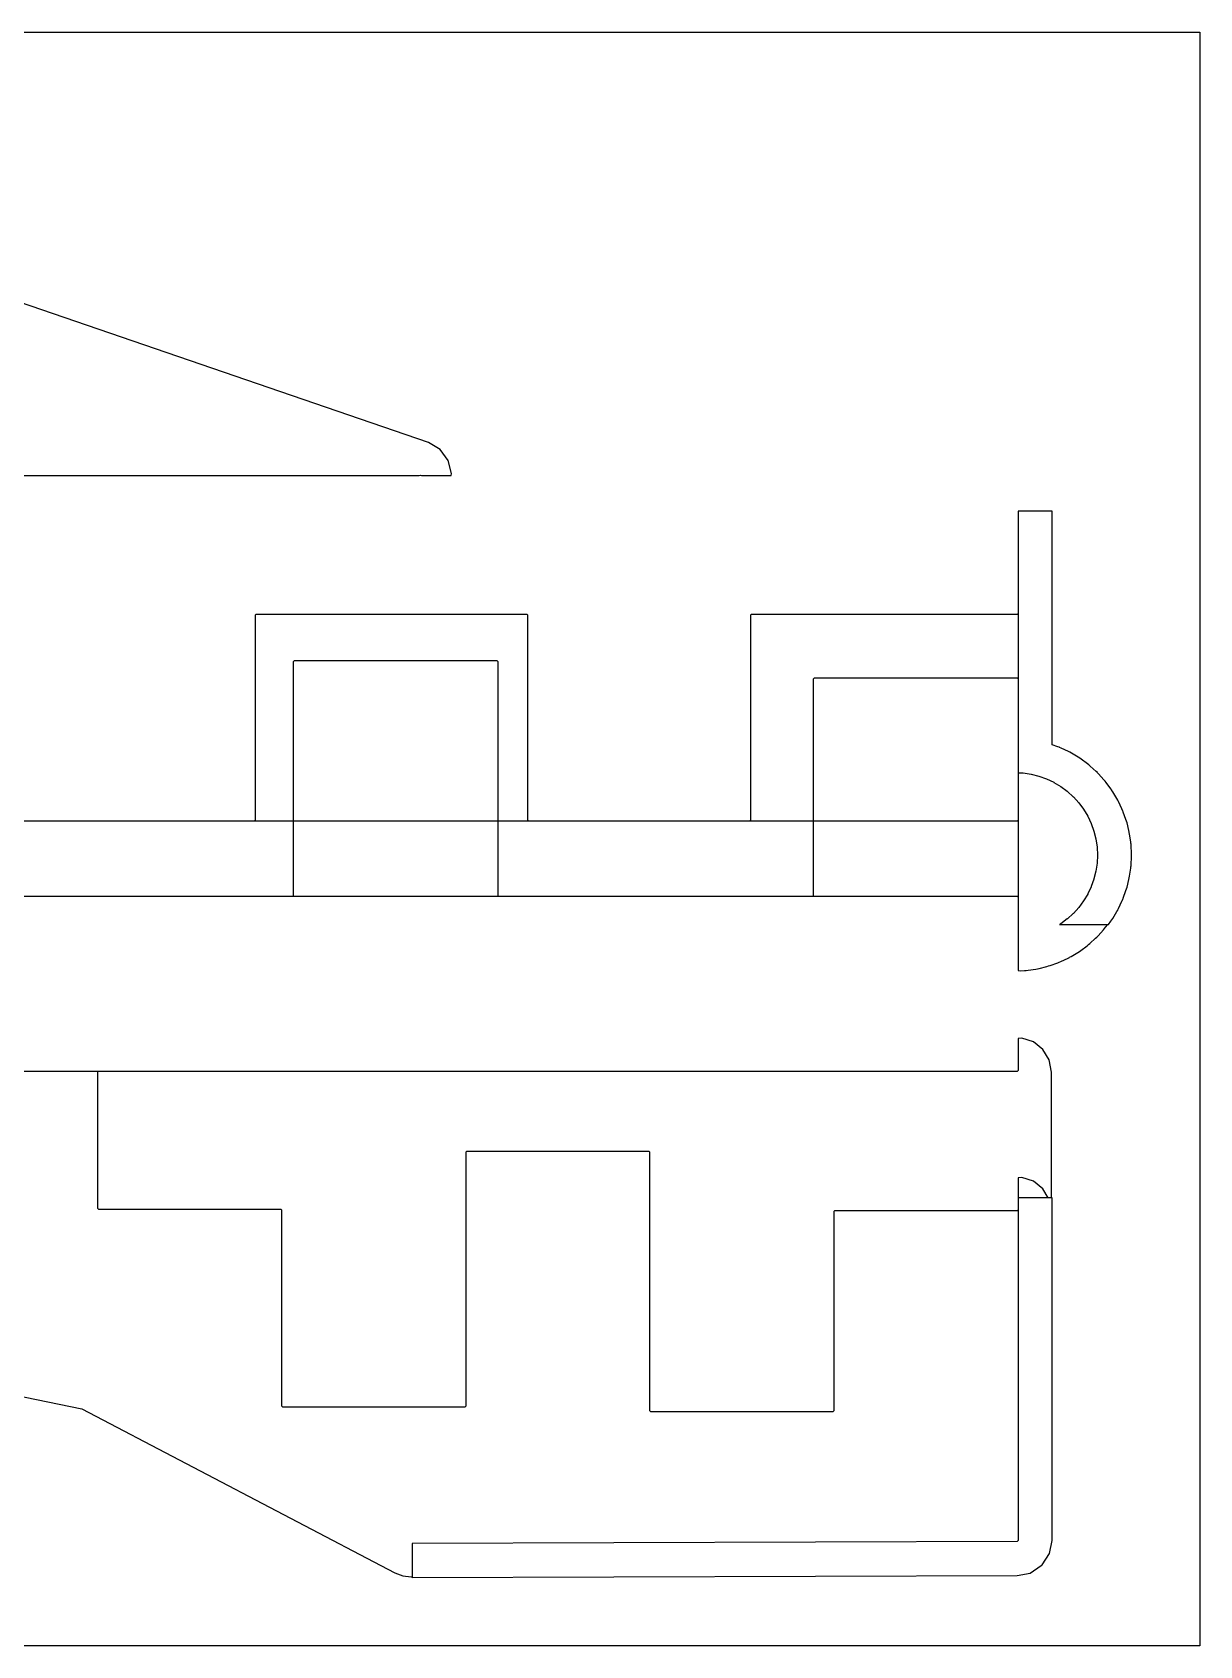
# Model space of a CAD drawing. Header units: millimetres. Extents: x -3.29 to 0.13, y -0.95 to 1.41.
# Drawn here: x -1.581 to 0.131, y -0.953 to 1.414 of the extents above; entities that cross this region are included whole.
import ezdxf

# ---------------------------------------------------------------- set-up
doc = ezdxf.new("R2010")
doc.units = ezdxf.units.MM
for name, color, linetype in [('000_rigid', 7, 'Continuous'), ('001_adhesive', 7, 'Continuous'), ('002_rigid', 7, 'Continuous'), ('003_adhesive', 7, 'Continuous'), ('004_flexible', 7, 'Continuous'), ('005_adhesive', 7, 'Continuous'), ('006_rigid', 7, 'Continuous'), ('007_adhesive', 7, 'Continuous'), ('008_rigid', 7, 'Continuous')]:
    doc.layers.add(name, color=color, linetype=linetype)

msp = doc.modelspace()

# ---------------------------------------------------------------- linework, layer by layer
at = {"layer": '000_rigid'}
msp.add_lwpolyline([(-3.2938, -0.9526), (-3.2938, 1.4144), (0.1313, 1.4144), (0.1313, -0.9526)], close=True, dxfattribs=at)
for points in [[(-3.1423, 0.7642), (-1.0138, 0.7642), (-1.0135, 0.7644), (-1.0135, 0.7643), (-1.0118, 0.7648), (-1.0104, 0.7643), (-1.0101, 0.7642), (-0.9667, 0.7642), (-0.9667, 0.7644), (-0.9663, 0.767), (-0.971, 0.7864), (-0.9829, 0.8024), (-1.0001, 0.8126), (-1.8512, 1.1045)], [(-2.6268, 0.1472), (-0.4363, 0.1472), (-0.4353, 0.1482), (-0.4353, 0.4657), (-0.4338, 0.4672), (-0.1367, 0.4672), (-0.1353, 0.4657), (-0.1353, 0.0381), (-0.1351, 0.0381), (-0.1317, 0.0376), (-0.1256, 0.0379), (-0.1231, 0.0381), (-0.1231, 0.0381), (-0.1206, 0.0384), (-0.1091, 0.0401), (-0.1066, 0.0405), (-0.1066, 0.0406), (-0.1041, 0.0411), (-0.0928, 0.0439), (-0.0905, 0.0446), (-0.0904, 0.0446), (-0.088, 0.0454), (-0.0771, 0.0493), (-0.0747, 0.0502), (-0.0747, 0.0502), (-0.0724, 0.0512), (-0.0619, 0.0562), (-0.0597, 0.0573), (-0.0596, 0.0574), (-0.0574, 0.0586), (-0.0474, 0.0646), (-0.0453, 0.0659), (-0.0453, 0.066), (-0.0432, 0.0674), (-0.0339, 0.0743), (-0.0319, 0.0759), (-0.0319, 0.0759), (-0.03, 0.0775), (-0.0214, 0.0853), (-0.0196, 0.0871), (-0.0195, 0.0871), (-0.0178, 0.0889), (-0.01, 0.0975), (-0.0084, 0.0994), (-0.0083, 0.0995), (-0.0068, 0.1014), (-0.0037, 0.1055), (-0.0025, 0.1055), (0.001, 0.1102), (0.0024, 0.1122), (0.0025, 0.1124), (0.0038, 0.1144), (0.0098, 0.1245), (0.011, 0.1266), (0.0111, 0.1268), (0.0122, 0.129), (0.0172, 0.1396), (0.0182, 0.1418), (0.0183, 0.1419), (0.0192, 0.1442), (0.0231, 0.1553), (0.0239, 0.1576), (0.0239, 0.1577), (0.0246, 0.1601), (0.0274, 0.1715), (0.028, 0.1739), (0.028, 0.174), (0.0284, 0.1764), (0.0301, 0.188), (0.0304, 0.1905), (0.0305, 0.1906), (0.0306, 0.1931), (0.0312, 0.2048), (0.0313, 0.2072), (0.0313, 0.2074), (0.0312, 0.2098), (0.0306, 0.2216), (0.0305, 0.224), (0.0304, 0.2242), (0.0301, 0.2266), (0.0284, 0.2382), (0.028, 0.2406), (0.028, 0.2408), (0.0274, 0.2432), (0.0246, 0.2545), (0.0239, 0.2569), (0.0239, 0.257), (0.0231, 0.2594), (0.0192, 0.2704), (0.0183, 0.2727), (0.0182, 0.2728), (0.0172, 0.2751), (0.0122, 0.2857), (0.0111, 0.2879), (0.011, 0.288), (0.0098, 0.2902), (0.0038, 0.3002), (0.0025, 0.3023), (0.0024, 0.3024), (0.001, 0.3044), (-0.006, 0.3138), (-0.0075, 0.3158), (-0.0076, 0.3159), (-0.0092, 0.3177), (-0.0171, 0.3264), (-0.0188, 0.3282), (-0.0189, 0.3283), (-0.0207, 0.33), (-0.0294, 0.3379), (-0.0312, 0.3395), (-0.0313, 0.3396), (-0.0333, 0.3411), (-0.0427, 0.3481), (-0.0447, 0.3495), (-0.0448, 0.3496), (-0.0469, 0.3509), (-0.0569, 0.3569), (-0.0591, 0.3581), (-0.0592, 0.3582), (-0.0614, 0.3593), (-0.072, 0.3643), (-0.0743, 0.3653), (-0.0744, 0.3654), (-0.0767, 0.3663), (-0.0853, 0.3693), (-0.0853, 0.712), (-0.1353, 0.712), (-0.1353, 0.5615), (-0.1367, 0.5601), (-0.5268, 0.5601), (-0.5278, 0.5591), (-0.5278, 0.2586), (-0.5292, 0.2572), (-2.5417, 0.2572)], [(-2.9361, -0.3112), (-1.5087, -0.6053), (-1.5085, -0.6053), (-1.0493, -0.8458), (-1.0379, -0.8501), (-1.0376, -0.8502), (-1.0254, -0.8516), (-1.0238, -0.8516), (-1.0238, -0.8526), (-0.1365, -0.8498), (-0.1174, -0.846), (-0.1013, -0.8351), (-0.0998, -0.8337), (-0.089, -0.8175), (-0.0853, -0.7984), (-0.0853, -0.2954), (-0.0863, -0.2954), (-0.0863, -0.111), (-0.0895, -0.0933), (-0.0987, -0.078), (-0.1127, -0.0668), (-0.1298, -0.0614), (-0.1352, -0.0616), (-0.1353, -0.0616), (-0.1353, -0.1086), (-0.1367, -0.11), (-2.9263, -0.11)]]:
    msp.add_lwpolyline(points, dxfattribs=at)
at = {"layer": '001_adhesive'}
msp.add_lwpolyline([(-3.2938, -0.9526), (-3.2938, 1.4144), (0.1313, 1.4144), (0.1313, -0.9526)], close=True, dxfattribs=at)
for points in [[(-3.1423, 0.7642), (-1.0138, 0.7642), (-1.0135, 0.7644), (-1.0135, 0.7643), (-1.0118, 0.7648), (-1.0104, 0.7643), (-1.0101, 0.7642), (-0.9667, 0.7642), (-0.9667, 0.7644), (-0.9663, 0.767), (-0.971, 0.7864), (-0.9829, 0.8024), (-1.0001, 0.8126), (-1.8512, 1.1045)], [(-2.9263, 0.1472), (-0.1367, 0.1472), (-0.1353, 0.1457), (-0.1353, 0.0381), (-0.1351, 0.0381), (-0.1317, 0.0376), (-0.1256, 0.0379), (-0.1231, 0.0381), (-0.1231, 0.0381), (-0.1206, 0.0384), (-0.1091, 0.0401), (-0.1066, 0.0405), (-0.1066, 0.0406), (-0.1041, 0.0411), (-0.0928, 0.0439), (-0.0905, 0.0446), (-0.0904, 0.0446), (-0.088, 0.0454), (-0.0771, 0.0493), (-0.0747, 0.0502), (-0.0747, 0.0502), (-0.0724, 0.0512), (-0.0619, 0.0562), (-0.0597, 0.0573), (-0.0596, 0.0574), (-0.0574, 0.0586), (-0.0474, 0.0646), (-0.0453, 0.0659), (-0.0453, 0.066), (-0.0432, 0.0674), (-0.0339, 0.0743), (-0.0319, 0.0759), (-0.0319, 0.0759), (-0.03, 0.0775), (-0.0214, 0.0853), (-0.0196, 0.0871), (-0.0195, 0.0871), (-0.0178, 0.0889), (-0.01, 0.0975), (-0.0084, 0.0994), (-0.0083, 0.0995), (-0.0068, 0.1014), (-0.0037, 0.1055), (-0.0025, 0.1055), (0.001, 0.1102), (0.0024, 0.1122), (0.0025, 0.1124), (0.0038, 0.1144), (0.0098, 0.1245), (0.011, 0.1266), (0.0111, 0.1268), (0.0122, 0.129), (0.0172, 0.1396), (0.0182, 0.1418), (0.0183, 0.1419), (0.0192, 0.1442), (0.0231, 0.1553), (0.0239, 0.1576), (0.0239, 0.1577), (0.0246, 0.1601), (0.0274, 0.1715), (0.028, 0.1739), (0.028, 0.174), (0.0284, 0.1764), (0.0301, 0.188), (0.0304, 0.1905), (0.0305, 0.1906), (0.0306, 0.1931), (0.0312, 0.2048), (0.0313, 0.2072), (0.0313, 0.2074), (0.0312, 0.2098), (0.0306, 0.2216), (0.0305, 0.224), (0.0304, 0.2242), (0.0301, 0.2266), (0.0284, 0.2382), (0.028, 0.2406), (0.028, 0.2408), (0.0274, 0.2432), (0.0246, 0.2545), (0.0239, 0.2569), (0.0239, 0.257), (0.0231, 0.2594), (0.0192, 0.2704), (0.0183, 0.2727), (0.0182, 0.2728), (0.0172, 0.2751), (0.0122, 0.2857), (0.0111, 0.2879), (0.011, 0.288), (0.0098, 0.2902), (0.0038, 0.3002), (0.0025, 0.3023), (0.0024, 0.3024), (0.001, 0.3044), (-0.006, 0.3138), (-0.0075, 0.3158), (-0.0076, 0.3159), (-0.0092, 0.3177), (-0.0171, 0.3264), (-0.0188, 0.3282), (-0.0189, 0.3283), (-0.0207, 0.33), (-0.0294, 0.3379), (-0.0312, 0.3395), (-0.0313, 0.3396), (-0.0333, 0.3411), (-0.0427, 0.3481), (-0.0447, 0.3495), (-0.0448, 0.3496), (-0.0469, 0.3509), (-0.0569, 0.3569), (-0.0591, 0.3581), (-0.0592, 0.3582), (-0.0614, 0.3593), (-0.072, 0.3643), (-0.0743, 0.3653), (-0.0744, 0.3654), (-0.0767, 0.3663), (-0.0853, 0.3693), (-0.0853, 0.712), (-0.1353, 0.712), (-0.1353, 0.5615), (-0.1367, 0.5601), (-0.5268, 0.5601), (-0.5278, 0.5591), (-0.5278, 0.2586), (-0.5292, 0.2572), (-2.5417, 0.2572)], [(-2.9361, -0.3112), (-1.5087, -0.6053), (-1.5085, -0.6053), (-1.0493, -0.8458), (-1.0379, -0.8501), (-1.0376, -0.8502), (-1.0254, -0.8516), (-1.0238, -0.8516), (-1.0238, -0.8526), (-0.1365, -0.8498), (-0.1174, -0.846), (-0.1013, -0.8351), (-0.0998, -0.8337), (-0.089, -0.8175), (-0.0853, -0.7984), (-0.0853, -0.2954), (-0.0863, -0.2954), (-0.0863, -0.111), (-0.0895, -0.0933), (-0.0987, -0.078), (-0.1127, -0.0668), (-0.1298, -0.0614), (-0.1352, -0.0616), (-0.1353, -0.0616), (-0.1353, -0.1086), (-0.1367, -0.11), (-2.9263, -0.11)]]:
    msp.add_lwpolyline(points, dxfattribs=at)
at = {"layer": '002_rigid'}
for points in [[(-3.2938, -0.9526), (-3.2938, 1.4144), (0.1313, 1.4144), (0.1313, -0.9526)], [(-0.0853, -0.2954), (-0.1353, -0.2954), (-0.1353, -0.7984), (-0.1367, -0.7998), (-1.0238, -0.8026), (-1.0238, -0.8526), (-0.1365, -0.8498), (-0.1174, -0.846), (-0.1013, -0.8351), (-0.0998, -0.8337), (-0.089, -0.8175), (-0.0853, -0.7984)]]:
    msp.add_lwpolyline(points, close=True, dxfattribs=at)
msp.add_lwpolyline([(-2.9263, 0.1472), (-0.1367, 0.1472), (-0.1353, 0.1457), (-0.1353, 0.0381), (-0.1351, 0.0381), (-0.1317, 0.0376), (-0.1256, 0.0379), (-0.1231, 0.0381), (-0.1231, 0.0381), (-0.1206, 0.0384), (-0.1091, 0.0401), (-0.1066, 0.0405), (-0.1066, 0.0406), (-0.1041, 0.0411), (-0.0928, 0.0439), (-0.0905, 0.0446), (-0.0904, 0.0446), (-0.088, 0.0454), (-0.0771, 0.0493), (-0.0747, 0.0502), (-0.0747, 0.0502), (-0.0724, 0.0512), (-0.0619, 0.0562), (-0.0597, 0.0573), (-0.0596, 0.0574), (-0.0574, 0.0586), (-0.0474, 0.0646), (-0.0453, 0.0659), (-0.0453, 0.066), (-0.0432, 0.0674), (-0.0339, 0.0743), (-0.0319, 0.0759), (-0.0319, 0.0759), (-0.03, 0.0775), (-0.0214, 0.0853), (-0.0196, 0.0871), (-0.0195, 0.0871), (-0.0178, 0.0889), (-0.01, 0.0975), (-0.0084, 0.0994), (-0.0083, 0.0995), (-0.0068, 0.1014), (-0.0037, 0.1055), (-0.0025, 0.1055), (0.001, 0.1102), (0.0024, 0.1122), (0.0025, 0.1124), (0.0038, 0.1144), (0.0098, 0.1245), (0.011, 0.1266), (0.0111, 0.1268), (0.0122, 0.129), (0.0172, 0.1396), (0.0182, 0.1418), (0.0183, 0.1419), (0.0192, 0.1442), (0.0231, 0.1553), (0.0239, 0.1576), (0.0239, 0.1577), (0.0246, 0.1601), (0.0274, 0.1715), (0.028, 0.1739), (0.028, 0.174), (0.0284, 0.1764), (0.0301, 0.188), (0.0304, 0.1905), (0.0305, 0.1906), (0.0306, 0.1931), (0.0312, 0.2048), (0.0313, 0.2072), (0.0313, 0.2074), (0.0312, 0.2098), (0.0306, 0.2216), (0.0305, 0.224), (0.0304, 0.2242), (0.0301, 0.2266), (0.0284, 0.2382), (0.028, 0.2406), (0.028, 0.2408), (0.0274, 0.2432), (0.0246, 0.2545), (0.0239, 0.2569), (0.0239, 0.257), (0.0231, 0.2594), (0.0192, 0.2704), (0.0183, 0.2727), (0.0182, 0.2728), (0.0172, 0.2751), (0.0122, 0.2857), (0.0111, 0.2879), (0.011, 0.288), (0.0098, 0.2902), (0.0038, 0.3002), (0.0025, 0.3023), (0.0024, 0.3024), (0.001, 0.3044), (-0.006, 0.3138), (-0.0075, 0.3158), (-0.0076, 0.3159), (-0.0092, 0.3177), (-0.0171, 0.3264), (-0.0188, 0.3282), (-0.0189, 0.3283), (-0.0207, 0.33), (-0.0294, 0.3379), (-0.0312, 0.3395), (-0.0313, 0.3396), (-0.0333, 0.3411), (-0.0427, 0.3481), (-0.0447, 0.3495), (-0.0448, 0.3496), (-0.0469, 0.3509), (-0.0569, 0.3569), (-0.0591, 0.3581), (-0.0592, 0.3582), (-0.0614, 0.3593), (-0.072, 0.3643), (-0.0743, 0.3653), (-0.0744, 0.3654), (-0.0767, 0.3663), (-0.0853, 0.3693), (-0.0853, 0.712), (-0.1353, 0.712), (-0.1353, 0.5615), (-0.1367, 0.5601), (-0.5268, 0.5601), (-0.5278, 0.5591), (-0.5278, 0.2586), (-0.5292, 0.2572), (-2.5417, 0.2572)], dxfattribs=at)
at = {"layer": '003_adhesive'}
msp.add_lwpolyline([(-3.2938, -0.9526), (-3.2938, 1.4144), (0.1313, 1.4144), (0.1313, -0.9526)], close=True, dxfattribs=at)
for points in [[(-2.9263, 0.1472), (-0.1367, 0.1472), (-0.1353, 0.1457), (-0.1353, 0.0381), (-0.1351, 0.0381), (-0.1317, 0.0376), (-0.1256, 0.0379), (-0.1231, 0.0381), (-0.1231, 0.0381), (-0.1206, 0.0384), (-0.1091, 0.0401), (-0.1066, 0.0405), (-0.1066, 0.0406), (-0.1041, 0.0411), (-0.0928, 0.0439), (-0.0905, 0.0446), (-0.0904, 0.0446), (-0.088, 0.0454), (-0.0771, 0.0493), (-0.0747, 0.0502), (-0.0747, 0.0502), (-0.0724, 0.0512), (-0.0619, 0.0562), (-0.0597, 0.0573), (-0.0596, 0.0574), (-0.0574, 0.0586), (-0.0474, 0.0646), (-0.0453, 0.0659), (-0.0453, 0.066), (-0.0432, 0.0674), (-0.0339, 0.0743), (-0.0319, 0.0759), (-0.0319, 0.0759), (-0.03, 0.0775), (-0.0214, 0.0853), (-0.0196, 0.0871), (-0.0195, 0.0871), (-0.0178, 0.0889), (-0.01, 0.0975), (-0.0084, 0.0994), (-0.0083, 0.0995), (-0.0068, 0.1014), (-0.0037, 0.1055), (-0.0025, 0.1055), (0.001, 0.1102), (0.0024, 0.1122), (0.0025, 0.1124), (0.0038, 0.1144), (0.0098, 0.1245), (0.011, 0.1266), (0.0111, 0.1268), (0.0122, 0.129), (0.0172, 0.1396), (0.0182, 0.1418), (0.0183, 0.1419), (0.0192, 0.1442), (0.0231, 0.1553), (0.0239, 0.1576), (0.0239, 0.1577), (0.0246, 0.1601), (0.0274, 0.1715), (0.028, 0.1739), (0.028, 0.174), (0.0284, 0.1764), (0.0301, 0.188), (0.0304, 0.1905), (0.0305, 0.1906), (0.0306, 0.1931), (0.0312, 0.2048), (0.0313, 0.2072), (0.0313, 0.2074), (0.0312, 0.2098), (0.0306, 0.2216), (0.0305, 0.224), (0.0304, 0.2242), (0.0301, 0.2266), (0.0284, 0.2382), (0.028, 0.2406), (0.028, 0.2408), (0.0274, 0.2432), (0.0246, 0.2545), (0.0239, 0.2569), (0.0239, 0.257), (0.0231, 0.2594), (0.0192, 0.2704), (0.0183, 0.2727), (0.0182, 0.2728), (0.0172, 0.2751), (0.0122, 0.2857), (0.0111, 0.2879), (0.011, 0.288), (0.0098, 0.2902), (0.0038, 0.3002), (0.0025, 0.3023), (0.0024, 0.3024), (0.001, 0.3044), (-0.006, 0.3138), (-0.0075, 0.3158), (-0.0076, 0.3159), (-0.0092, 0.3177), (-0.0171, 0.3264), (-0.0188, 0.3282), (-0.0189, 0.3283), (-0.0207, 0.33), (-0.0294, 0.3379), (-0.0312, 0.3395), (-0.0313, 0.3396), (-0.0333, 0.3411), (-0.0427, 0.3481), (-0.0447, 0.3495), (-0.0448, 0.3496), (-0.0469, 0.3509), (-0.0569, 0.3569), (-0.0591, 0.3581), (-0.0592, 0.3582), (-0.0614, 0.3593), (-0.072, 0.3643), (-0.0743, 0.3653), (-0.0744, 0.3654), (-0.0767, 0.3663), (-0.0853, 0.3693), (-0.0853, 0.712), (-0.1353, 0.712), (-0.1353, 0.5615), (-0.1367, 0.5601), (-0.5268, 0.5601), (-0.5278, 0.5591), (-0.5278, 0.2586), (-0.5292, 0.2572), (-2.5417, 0.2572)], [(-2.9361, -0.3112), (-1.5087, -0.6053), (-1.5085, -0.6053), (-1.0493, -0.8458), (-1.0379, -0.8501), (-1.0376, -0.8502), (-1.0254, -0.8516), (-1.0238, -0.8516), (-1.0238, -0.8526), (-0.1365, -0.8498), (-0.1174, -0.846), (-0.1013, -0.8351), (-0.0998, -0.8337), (-0.089, -0.8175), (-0.0853, -0.7984), (-0.0853, -0.2954), (-0.0909, -0.2954), (-0.0987, -0.2824), (-0.1127, -0.2712), (-0.1298, -0.2658), (-0.1352, -0.266), (-0.1353, -0.266), (-0.1353, -0.313), (-0.1367, -0.3144), (-0.4043, -0.3144), (-0.4053, -0.3154), (-0.4053, -0.6081), (-0.4067, -0.6095), (-0.6738, -0.6095), (-0.6753, -0.6081), (-0.6753, -0.2286), (-0.6763, -0.2276), (-0.9443, -0.2276), (-0.9453, -0.2286), (-0.9453, -0.601), (-0.9467, -0.6024), (-1.2138, -0.6024), (-1.2153, -0.601), (-1.2153, -0.3137), (-1.2163, -0.3127), (-1.4838, -0.3127), (-1.4853, -0.3113), (-1.4853, -0.111), (-1.4863, -0.11), (-2.9263, -0.11)]]:
    msp.add_lwpolyline(points, dxfattribs=at)
at = {"layer": '004_flexible'}
for points in [[(-3.2938, -0.9526), (-3.2938, 1.4144), (0.1313, 1.4144), (0.1313, -0.9526)], [(-0.0853, 0.712), (-0.1353, 0.712), (-0.1353, 0.3291), (-0.1343, 0.3281), (-0.128, 0.3278), (-0.1278, 0.3278), (-0.1162, 0.3261), (-0.1161, 0.326), (-0.1047, 0.3232), (-0.1046, 0.3231), (-0.0935, 0.3192), (-0.0934, 0.3191), (-0.0828, 0.3141), (-0.0827, 0.314), (-0.0726, 0.308), (-0.0725, 0.3079), (-0.063, 0.3009), (-0.0629, 0.3008), (-0.0542, 0.293), (-0.0541, 0.2929), (-0.0463, 0.2842), (-0.0462, 0.2841), (-0.0392, 0.2746), (-0.0391, 0.2745), (-0.0331, 0.2644), (-0.033, 0.2643), (-0.028, 0.2537), (-0.0279, 0.2536), (-0.024, 0.2425), (-0.0239, 0.2424), (-0.0211, 0.231), (-0.021, 0.2309), (-0.0193, 0.2193), (-0.0193, 0.2191), (-0.0187, 0.2074), (-0.0187, 0.2072), (-0.0193, 0.1955), (-0.0193, 0.1954), (-0.021, 0.1838), (-0.0211, 0.1836), (-0.0239, 0.1723), (-0.024, 0.1721), (-0.0279, 0.1611), (-0.028, 0.1609), (-0.033, 0.1503), (-0.0331, 0.1502), (-0.0391, 0.1401), (-0.0392, 0.14), (-0.0462, 0.1306), (-0.0463, 0.1305), (-0.0541, 0.1218), (-0.0542, 0.1217), (-0.0629, 0.1138), (-0.063, 0.1137), (-0.0725, 0.1067), (-0.0726, 0.1066), (-0.0744, 0.1055), (-0.0025, 0.1055), (0.001, 0.1102), (0.0024, 0.1122), (0.0025, 0.1124), (0.0038, 0.1144), (0.0098, 0.1245), (0.011, 0.1266), (0.0111, 0.1268), (0.0122, 0.129), (0.0172, 0.1396), (0.0182, 0.1418), (0.0183, 0.1419), (0.0192, 0.1442), (0.0231, 0.1553), (0.0239, 0.1576), (0.0239, 0.1577), (0.0246, 0.1601), (0.0274, 0.1715), (0.028, 0.1739), (0.028, 0.174), (0.0284, 0.1764), (0.0301, 0.188), (0.0304, 0.1905), (0.0305, 0.1906), (0.0306, 0.1931), (0.0312, 0.2048), (0.0313, 0.2072), (0.0313, 0.2074), (0.0312, 0.2098), (0.0306, 0.2216), (0.0305, 0.224), (0.0304, 0.2242), (0.0301, 0.2266), (0.0284, 0.2382), (0.028, 0.2406), (0.028, 0.2408), (0.0274, 0.2432), (0.0246, 0.2545), (0.0239, 0.2569), (0.0239, 0.257), (0.0231, 0.2594), (0.0192, 0.2704), (0.0183, 0.2727), (0.0182, 0.2728), (0.0172, 0.2751), (0.0122, 0.2857), (0.0111, 0.2879), (0.011, 0.288), (0.0098, 0.2902), (0.0038, 0.3002), (0.0025, 0.3023), (0.0024, 0.3024), (0.001, 0.3044), (-0.006, 0.3138), (-0.0075, 0.3158), (-0.0076, 0.3159), (-0.0092, 0.3177), (-0.0171, 0.3264), (-0.0188, 0.3282), (-0.0189, 0.3283), (-0.0207, 0.33), (-0.0294, 0.3379), (-0.0312, 0.3395), (-0.0313, 0.3396), (-0.0333, 0.3411), (-0.0427, 0.3481), (-0.0447, 0.3495), (-0.0448, 0.3496), (-0.0469, 0.3509), (-0.0569, 0.3569), (-0.0591, 0.3581), (-0.0592, 0.3582), (-0.0614, 0.3593), (-0.072, 0.3643), (-0.0743, 0.3653), (-0.0744, 0.3654), (-0.0767, 0.3663), (-0.0853, 0.3693)]]:
    msp.add_lwpolyline(points, close=True, dxfattribs=at)
msp.add_lwpolyline([(-2.9361, -0.3112), (-1.5087, -0.6053), (-1.5085, -0.6053), (-1.0493, -0.8458), (-1.0379, -0.8501), (-1.0376, -0.8502), (-1.0254, -0.8516), (-1.0238, -0.8516), (-1.0238, -0.8526), (-0.1365, -0.8498), (-0.1174, -0.846), (-0.1013, -0.8351), (-0.0998, -0.8337), (-0.089, -0.8175), (-0.0853, -0.7984), (-0.0853, -0.2954), (-0.0909, -0.2954), (-0.0987, -0.2824), (-0.1127, -0.2712), (-0.1298, -0.2658), (-0.1352, -0.266), (-0.1353, -0.266), (-0.1353, -0.313), (-0.1367, -0.3144), (-0.4043, -0.3144), (-0.4053, -0.3154), (-0.4053, -0.6081), (-0.4067, -0.6095), (-0.6738, -0.6095), (-0.6753, -0.6081), (-0.6753, -0.2286), (-0.6763, -0.2276), (-0.9443, -0.2276), (-0.9453, -0.2286), (-0.9453, -0.601), (-0.9467, -0.6024), (-1.2138, -0.6024), (-1.2153, -0.601), (-1.2153, -0.3137), (-1.2163, -0.3127), (-1.4838, -0.3127), (-1.4853, -0.3113), (-1.4853, -0.111), (-1.4863, -0.11), (-2.9263, -0.11)], dxfattribs=at)
at = {"layer": '005_adhesive'}
msp.add_lwpolyline([(-3.2938, -0.9526), (-3.2938, 1.4144), (0.1313, 1.4144), (0.1313, -0.9526)], close=True, dxfattribs=at)
for points in [[(-3.1423, 0.7642), (-1.0138, 0.7642), (-1.0135, 0.7644), (-1.0135, 0.7643), (-1.0118, 0.7648), (-1.0104, 0.7643), (-1.0101, 0.7642), (-0.9667, 0.7642), (-0.9667, 0.7644), (-0.9663, 0.767), (-0.971, 0.7864), (-0.9829, 0.8024), (-1.0001, 0.8126), (-1.8512, 1.1045)], [(-2.9263, 0.1472), (-0.1367, 0.1472), (-0.1353, 0.1457), (-0.1353, 0.0381), (-0.1351, 0.0381), (-0.1317, 0.0376), (-0.1256, 0.0379), (-0.1231, 0.0381), (-0.1231, 0.0381), (-0.1206, 0.0384), (-0.1091, 0.0401), (-0.1066, 0.0405), (-0.1066, 0.0406), (-0.1041, 0.0411), (-0.0928, 0.0439), (-0.0905, 0.0446), (-0.0904, 0.0446), (-0.088, 0.0454), (-0.0771, 0.0493), (-0.0747, 0.0502), (-0.0747, 0.0502), (-0.0724, 0.0512), (-0.0619, 0.0562), (-0.0597, 0.0573), (-0.0596, 0.0574), (-0.0574, 0.0586), (-0.0474, 0.0646), (-0.0453, 0.0659), (-0.0453, 0.066), (-0.0432, 0.0674), (-0.0339, 0.0743), (-0.0319, 0.0759), (-0.0319, 0.0759), (-0.03, 0.0775), (-0.0214, 0.0853), (-0.0196, 0.0871), (-0.0195, 0.0871), (-0.0178, 0.0889), (-0.01, 0.0975), (-0.0084, 0.0994), (-0.0083, 0.0995), (-0.0068, 0.1014), (-0.0037, 0.1055), (-0.0025, 0.1055), (0.001, 0.1102), (0.0024, 0.1122), (0.0025, 0.1124), (0.0038, 0.1144), (0.0098, 0.1245), (0.011, 0.1266), (0.0111, 0.1268), (0.0122, 0.129), (0.0172, 0.1396), (0.0182, 0.1418), (0.0183, 0.1419), (0.0192, 0.1442), (0.0231, 0.1553), (0.0239, 0.1576), (0.0239, 0.1577), (0.0246, 0.1601), (0.0274, 0.1715), (0.028, 0.1739), (0.028, 0.174), (0.0284, 0.1764), (0.0301, 0.188), (0.0304, 0.1905), (0.0305, 0.1906), (0.0306, 0.1931), (0.0312, 0.2048), (0.0313, 0.2072), (0.0313, 0.2074), (0.0312, 0.2098), (0.0306, 0.2216), (0.0305, 0.224), (0.0304, 0.2242), (0.0301, 0.2266), (0.0284, 0.2382), (0.028, 0.2406), (0.028, 0.2408), (0.0274, 0.2432), (0.0246, 0.2545), (0.0239, 0.2569), (0.0239, 0.257), (0.0231, 0.2594), (0.0192, 0.2704), (0.0183, 0.2727), (0.0182, 0.2728), (0.0172, 0.2751), (0.0122, 0.2857), (0.0111, 0.2879), (0.011, 0.288), (0.0098, 0.2902), (0.0038, 0.3002), (0.0025, 0.3023), (0.0024, 0.3024), (0.001, 0.3044), (-0.006, 0.3138), (-0.0075, 0.3158), (-0.0076, 0.3159), (-0.0092, 0.3177), (-0.0171, 0.3264), (-0.0188, 0.3282), (-0.0189, 0.3283), (-0.0207, 0.33), (-0.0294, 0.3379), (-0.0312, 0.3395), (-0.0313, 0.3396), (-0.0333, 0.3411), (-0.0427, 0.3481), (-0.0447, 0.3495), (-0.0448, 0.3496), (-0.0469, 0.3509), (-0.0569, 0.3569), (-0.0591, 0.3581), (-0.0592, 0.3582), (-0.0614, 0.3593), (-0.072, 0.3643), (-0.0743, 0.3653), (-0.0744, 0.3654), (-0.0767, 0.3663), (-0.0853, 0.3693), (-0.0853, 0.712), (-0.1353, 0.712), (-0.1353, 0.2586), (-0.1367, 0.2572), (-0.8529, 0.2572), (-0.8543, 0.2586), (-0.8543, 0.5591), (-0.8553, 0.5601), (-1.2533, 0.5601), (-1.2543, 0.5591), (-1.2543, 0.2586), (-1.2557, 0.2572), (-1.7966, 0.2572)], [(-2.9361, -0.3112), (-1.5087, -0.6053), (-1.5085, -0.6053), (-1.0493, -0.8458), (-1.0379, -0.8501), (-1.0376, -0.8502), (-1.0254, -0.8516), (-1.0238, -0.8516), (-1.0238, -0.8526), (-0.1365, -0.8498), (-0.1174, -0.846), (-0.1013, -0.8351), (-0.0998, -0.8337), (-0.089, -0.8175), (-0.0853, -0.7984), (-0.0853, -0.2954), (-0.0909, -0.2954), (-0.0987, -0.2824), (-0.1127, -0.2712), (-0.1298, -0.2658), (-0.1352, -0.266), (-0.1353, -0.266), (-0.1353, -0.313), (-0.1367, -0.3144), (-0.4043, -0.3144), (-0.4053, -0.3154), (-0.4053, -0.6081), (-0.4067, -0.6095), (-0.6738, -0.6095), (-0.6753, -0.6081), (-0.6753, -0.2286), (-0.6763, -0.2276), (-0.9443, -0.2276), (-0.9453, -0.2286), (-0.9453, -0.601), (-0.9467, -0.6024), (-1.2138, -0.6024), (-1.2153, -0.601), (-1.2153, -0.3137), (-1.2163, -0.3127), (-1.4838, -0.3127), (-1.4853, -0.3113), (-1.4853, -0.111), (-1.4863, -0.11), (-2.9263, -0.11)]]:
    msp.add_lwpolyline(points, dxfattribs=at)
at = {"layer": '006_rigid'}
msp.add_lwpolyline([(-3.2938, -0.9526), (-3.2938, 1.4144), (0.1313, 1.4144), (0.1313, -0.9526)], close=True, dxfattribs=at)
for points in [[(-3.1423, 0.7642), (-1.0138, 0.7642), (-1.0135, 0.7644), (-1.0135, 0.7643), (-1.0118, 0.7648), (-1.0104, 0.7643), (-1.0101, 0.7642), (-0.9667, 0.7642), (-0.9667, 0.7644), (-0.9663, 0.767), (-0.971, 0.7864), (-0.9829, 0.8024), (-1.0001, 0.8126), (-1.8512, 1.1045)], [(-2.9263, 0.1472), (-0.1367, 0.1472), (-0.1353, 0.1457), (-0.1353, 0.0381), (-0.1351, 0.0381), (-0.1317, 0.0376), (-0.1256, 0.0379), (-0.1231, 0.0381), (-0.1231, 0.0381), (-0.1206, 0.0384), (-0.1091, 0.0401), (-0.1066, 0.0405), (-0.1066, 0.0406), (-0.1041, 0.0411), (-0.0928, 0.0439), (-0.0905, 0.0446), (-0.0904, 0.0446), (-0.088, 0.0454), (-0.0771, 0.0493), (-0.0747, 0.0502), (-0.0747, 0.0502), (-0.0724, 0.0512), (-0.0619, 0.0562), (-0.0597, 0.0573), (-0.0596, 0.0574), (-0.0574, 0.0586), (-0.0474, 0.0646), (-0.0453, 0.0659), (-0.0453, 0.066), (-0.0432, 0.0674), (-0.0339, 0.0743), (-0.0319, 0.0759), (-0.0319, 0.0759), (-0.03, 0.0775), (-0.0214, 0.0853), (-0.0196, 0.0871), (-0.0195, 0.0871), (-0.0178, 0.0889), (-0.01, 0.0975), (-0.0084, 0.0994), (-0.0083, 0.0995), (-0.0068, 0.1014), (-0.0037, 0.1055), (-0.0025, 0.1055), (0.001, 0.1102), (0.0024, 0.1122), (0.0025, 0.1124), (0.0038, 0.1144), (0.0098, 0.1245), (0.011, 0.1266), (0.0111, 0.1268), (0.0122, 0.129), (0.0172, 0.1396), (0.0182, 0.1418), (0.0183, 0.1419), (0.0192, 0.1442), (0.0231, 0.1553), (0.0239, 0.1576), (0.0239, 0.1577), (0.0246, 0.1601), (0.0274, 0.1715), (0.028, 0.1739), (0.028, 0.174), (0.0284, 0.1764), (0.0301, 0.188), (0.0304, 0.1905), (0.0305, 0.1906), (0.0306, 0.1931), (0.0312, 0.2048), (0.0313, 0.2072), (0.0313, 0.2074), (0.0312, 0.2098), (0.0306, 0.2216), (0.0305, 0.224), (0.0304, 0.2242), (0.0301, 0.2266), (0.0284, 0.2382), (0.028, 0.2406), (0.028, 0.2408), (0.0274, 0.2432), (0.0246, 0.2545), (0.0239, 0.2569), (0.0239, 0.257), (0.0231, 0.2594), (0.0192, 0.2704), (0.0183, 0.2727), (0.0182, 0.2728), (0.0172, 0.2751), (0.0122, 0.2857), (0.0111, 0.2879), (0.011, 0.288), (0.0098, 0.2902), (0.0038, 0.3002), (0.0025, 0.3023), (0.0024, 0.3024), (0.001, 0.3044), (-0.006, 0.3138), (-0.0075, 0.3158), (-0.0076, 0.3159), (-0.0092, 0.3177), (-0.0171, 0.3264), (-0.0188, 0.3282), (-0.0189, 0.3283), (-0.0207, 0.33), (-0.0294, 0.3379), (-0.0312, 0.3395), (-0.0313, 0.3396), (-0.0333, 0.3411), (-0.0427, 0.3481), (-0.0447, 0.3495), (-0.0448, 0.3496), (-0.0469, 0.3509), (-0.0569, 0.3569), (-0.0591, 0.3581), (-0.0592, 0.3582), (-0.0614, 0.3593), (-0.072, 0.3643), (-0.0743, 0.3653), (-0.0744, 0.3654), (-0.0767, 0.3663), (-0.0853, 0.3693), (-0.0853, 0.712), (-0.1353, 0.712), (-0.1353, 0.2586), (-0.1367, 0.2572), (-0.8529, 0.2572), (-0.8543, 0.2586), (-0.8543, 0.5591), (-0.8553, 0.5601), (-1.2533, 0.5601), (-1.2543, 0.5591), (-1.2543, 0.2586), (-1.2557, 0.2572), (-1.7966, 0.2572)], [(-2.9361, -0.3112), (-1.5087, -0.6053), (-1.5085, -0.6053), (-1.0493, -0.8458), (-1.0379, -0.8501), (-1.0376, -0.8502), (-1.0254, -0.8516), (-1.0238, -0.8516), (-1.0238, -0.8526), (-0.1365, -0.8498), (-0.1174, -0.846), (-0.1013, -0.8351), (-0.0998, -0.8337), (-0.089, -0.8175), (-0.0853, -0.7984), (-0.0853, -0.2954), (-0.0909, -0.2954), (-0.0987, -0.2824), (-0.1127, -0.2712), (-0.1298, -0.2658), (-0.1352, -0.266), (-0.1353, -0.266), (-0.1353, -0.313), (-0.1367, -0.3144), (-0.4043, -0.3144), (-0.4053, -0.3154), (-0.4053, -0.6081), (-0.4067, -0.6095), (-0.6738, -0.6095), (-0.6753, -0.6081), (-0.6753, -0.2286), (-0.6763, -0.2276), (-0.9443, -0.2276), (-0.9453, -0.2286), (-0.9453, -0.601), (-0.9467, -0.6024), (-1.2138, -0.6024), (-1.2153, -0.601), (-1.2153, -0.3137), (-1.2163, -0.3127), (-1.4838, -0.3127), (-1.4853, -0.3113), (-1.4853, -0.111), (-1.4863, -0.11), (-2.9263, -0.11)]]:
    msp.add_lwpolyline(points, dxfattribs=at)
at = {"layer": '007_adhesive'}
msp.add_lwpolyline([(-3.2938, -0.9526), (-3.2938, 1.4144), (0.1313, 1.4144), (0.1313, -0.9526)], close=True, dxfattribs=at)
for points in [[(-3.1423, 0.7642), (-1.0138, 0.7642), (-1.0135, 0.7644), (-1.0135, 0.7643), (-1.0118, 0.7648), (-1.0104, 0.7643), (-1.0101, 0.7642), (-0.9667, 0.7642), (-0.9667, 0.7644), (-0.9663, 0.767), (-0.971, 0.7864), (-0.9829, 0.8024), (-1.0001, 0.8126), (-1.8512, 1.1045)], [(-2.9263, 0.1472), (-0.1367, 0.1472), (-0.1353, 0.1457), (-0.1353, 0.0381), (-0.1351, 0.0381), (-0.1317, 0.0376), (-0.1256, 0.0379), (-0.1231, 0.0381), (-0.1231, 0.0381), (-0.1206, 0.0384), (-0.1091, 0.0401), (-0.1066, 0.0405), (-0.1066, 0.0406), (-0.1041, 0.0411), (-0.0928, 0.0439), (-0.0905, 0.0446), (-0.0904, 0.0446), (-0.088, 0.0454), (-0.0771, 0.0493), (-0.0747, 0.0502), (-0.0747, 0.0502), (-0.0724, 0.0512), (-0.0619, 0.0562), (-0.0597, 0.0573), (-0.0596, 0.0574), (-0.0574, 0.0586), (-0.0474, 0.0646), (-0.0453, 0.0659), (-0.0453, 0.066), (-0.0432, 0.0674), (-0.0339, 0.0743), (-0.0319, 0.0759), (-0.0319, 0.0759), (-0.03, 0.0775), (-0.0214, 0.0853), (-0.0196, 0.0871), (-0.0195, 0.0871), (-0.0178, 0.0889), (-0.01, 0.0975), (-0.0084, 0.0994), (-0.0083, 0.0995), (-0.0068, 0.1014), (-0.0037, 0.1055), (-0.0025, 0.1055), (0.001, 0.1102), (0.0024, 0.1122), (0.0025, 0.1124), (0.0038, 0.1144), (0.0098, 0.1245), (0.011, 0.1266), (0.0111, 0.1268), (0.0122, 0.129), (0.0172, 0.1396), (0.0182, 0.1418), (0.0183, 0.1419), (0.0192, 0.1442), (0.0231, 0.1553), (0.0239, 0.1576), (0.0239, 0.1577), (0.0246, 0.1601), (0.0274, 0.1715), (0.028, 0.1739), (0.028, 0.174), (0.0284, 0.1764), (0.0301, 0.188), (0.0304, 0.1905), (0.0305, 0.1906), (0.0306, 0.1931), (0.0312, 0.2048), (0.0313, 0.2072), (0.0313, 0.2074), (0.0312, 0.2098), (0.0306, 0.2216), (0.0305, 0.224), (0.0304, 0.2242), (0.0301, 0.2266), (0.0284, 0.2382), (0.028, 0.2406), (0.028, 0.2408), (0.0274, 0.2432), (0.0246, 0.2545), (0.0239, 0.2569), (0.0239, 0.257), (0.0231, 0.2594), (0.0192, 0.2704), (0.0183, 0.2727), (0.0182, 0.2728), (0.0172, 0.2751), (0.0122, 0.2857), (0.0111, 0.2879), (0.011, 0.288), (0.0098, 0.2902), (0.0038, 0.3002), (0.0025, 0.3023), (0.0024, 0.3024), (0.001, 0.3044), (-0.006, 0.3138), (-0.0075, 0.3158), (-0.0076, 0.3159), (-0.0092, 0.3177), (-0.0171, 0.3264), (-0.0188, 0.3282), (-0.0189, 0.3283), (-0.0207, 0.33), (-0.0294, 0.3379), (-0.0312, 0.3395), (-0.0313, 0.3396), (-0.0333, 0.3411), (-0.0427, 0.3481), (-0.0447, 0.3495), (-0.0448, 0.3496), (-0.0469, 0.3509), (-0.0569, 0.3569), (-0.0591, 0.3581), (-0.0592, 0.3582), (-0.0614, 0.3593), (-0.072, 0.3643), (-0.0743, 0.3653), (-0.0744, 0.3654), (-0.0767, 0.3663), (-0.0853, 0.3693), (-0.0853, 0.712), (-0.1353, 0.712), (-0.1353, 0.2586), (-0.1367, 0.2572), (-0.8529, 0.2572), (-0.8543, 0.2586), (-0.8543, 0.5591), (-0.8553, 0.5601), (-1.2533, 0.5601), (-1.2543, 0.5591), (-1.2543, 0.2586), (-1.2557, 0.2572), (-1.7966, 0.2572)], [(-2.9361, -0.3112), (-1.5087, -0.6053), (-1.5085, -0.6053), (-1.0493, -0.8458), (-1.0379, -0.8501), (-1.0376, -0.8502), (-1.0254, -0.8516), (-1.0238, -0.8516), (-1.0238, -0.8526), (-0.1365, -0.8498), (-0.1174, -0.846), (-0.1013, -0.8351), (-0.0998, -0.8337), (-0.089, -0.8175), (-0.0853, -0.7984), (-0.0853, -0.2954), (-0.0909, -0.2954), (-0.0987, -0.2824), (-0.1127, -0.2712), (-0.1298, -0.2658), (-0.1352, -0.266), (-0.1353, -0.266), (-0.1353, -0.313), (-0.1367, -0.3144), (-0.4043, -0.3144), (-0.4053, -0.3154), (-0.4053, -0.6081), (-0.4067, -0.6095), (-0.6738, -0.6095), (-0.6753, -0.6081), (-0.6753, -0.2286), (-0.6763, -0.2276), (-0.9443, -0.2276), (-0.9453, -0.2286), (-0.9453, -0.601), (-0.9467, -0.6024), (-1.2138, -0.6024), (-1.2153, -0.601), (-1.2153, -0.3137), (-1.2163, -0.3127), (-1.4838, -0.3127), (-1.4853, -0.3113), (-1.4853, -0.111), (-1.4863, -0.11), (-2.9263, -0.11)]]:
    msp.add_lwpolyline(points, dxfattribs=at)
at = {"layer": '008_rigid'}
msp.add_lwpolyline([(-3.2938, -0.9526), (-3.2938, 1.4144), (0.1313, 1.4144), (0.1313, -0.9526)], close=True, dxfattribs=at)
for points in [[(-3.1423, 0.7642), (-1.0138, 0.7642), (-1.0135, 0.7644), (-1.0135, 0.7643), (-1.0118, 0.7648), (-1.0104, 0.7643), (-1.0101, 0.7642), (-0.9667, 0.7642), (-0.9667, 0.7644), (-0.9663, 0.767), (-0.971, 0.7864), (-0.9829, 0.8024), (-1.0001, 0.8126), (-1.8512, 1.1045)], [(-1.8463, 0.1472), (-1.1993, 0.1472), (-1.1983, 0.1482), (-1.1983, 0.4911), (-1.1968, 0.4926), (-0.8997, 0.4926), (-0.8983, 0.4911), (-0.8983, 0.1482), (-0.8973, 0.1472), (-0.1367, 0.1472), (-0.1353, 0.1457), (-0.1353, 0.0381), (-0.1351, 0.0381), (-0.1317, 0.0376), (-0.1256, 0.0379), (-0.1231, 0.0381), (-0.1231, 0.0381), (-0.1206, 0.0384), (-0.1091, 0.0401), (-0.1066, 0.0405), (-0.1066, 0.0406), (-0.1041, 0.0411), (-0.0928, 0.0439), (-0.0905, 0.0446), (-0.0904, 0.0446), (-0.088, 0.0454), (-0.0771, 0.0493), (-0.0747, 0.0502), (-0.0747, 0.0502), (-0.0724, 0.0512), (-0.0619, 0.0562), (-0.0597, 0.0573), (-0.0596, 0.0574), (-0.0574, 0.0586), (-0.0474, 0.0646), (-0.0453, 0.0659), (-0.0453, 0.066), (-0.0432, 0.0674), (-0.0339, 0.0743), (-0.0319, 0.0759), (-0.0319, 0.0759), (-0.03, 0.0775), (-0.0214, 0.0853), (-0.0196, 0.0871), (-0.0195, 0.0871), (-0.0178, 0.0889), (-0.01, 0.0975), (-0.0084, 0.0994), (-0.0083, 0.0995), (-0.0068, 0.1014), (-0.0037, 0.1055), (-0.0025, 0.1055), (0.001, 0.1102), (0.0024, 0.1122), (0.0025, 0.1124), (0.0038, 0.1144), (0.0098, 0.1245), (0.011, 0.1266), (0.0111, 0.1268), (0.0122, 0.129), (0.0172, 0.1396), (0.0182, 0.1418), (0.0183, 0.1419), (0.0192, 0.1442), (0.0231, 0.1553), (0.0239, 0.1576), (0.0239, 0.1577), (0.0246, 0.1601), (0.0274, 0.1715), (0.028, 0.1739), (0.028, 0.174), (0.0284, 0.1764), (0.0301, 0.188), (0.0304, 0.1905), (0.0305, 0.1906), (0.0306, 0.1931), (0.0312, 0.2048), (0.0313, 0.2072), (0.0313, 0.2074), (0.0312, 0.2098), (0.0306, 0.2216), (0.0305, 0.224), (0.0304, 0.2242), (0.0301, 0.2266), (0.0284, 0.2382), (0.028, 0.2406), (0.028, 0.2408), (0.0274, 0.2432), (0.0246, 0.2545), (0.0239, 0.2569), (0.0239, 0.257), (0.0231, 0.2594), (0.0192, 0.2704), (0.0183, 0.2727), (0.0182, 0.2728), (0.0172, 0.2751), (0.0122, 0.2857), (0.0111, 0.2879), (0.011, 0.288), (0.0098, 0.2902), (0.0038, 0.3002), (0.0025, 0.3023), (0.0024, 0.3024), (0.001, 0.3044), (-0.006, 0.3138), (-0.0075, 0.3158), (-0.0076, 0.3159), (-0.0092, 0.3177), (-0.0171, 0.3264), (-0.0188, 0.3282), (-0.0189, 0.3283), (-0.0207, 0.33), (-0.0294, 0.3379), (-0.0312, 0.3395), (-0.0313, 0.3396), (-0.0333, 0.3411), (-0.0427, 0.3481), (-0.0447, 0.3495), (-0.0448, 0.3496), (-0.0469, 0.3509), (-0.0569, 0.3569), (-0.0591, 0.3581), (-0.0592, 0.3582), (-0.0614, 0.3593), (-0.072, 0.3643), (-0.0743, 0.3653), (-0.0744, 0.3654), (-0.0767, 0.3663), (-0.0853, 0.3693), (-0.0853, 0.712), (-0.1353, 0.712), (-0.1353, 0.2586), (-0.1367, 0.2572), (-0.8529, 0.2572), (-0.8543, 0.2586), (-0.8543, 0.5591), (-0.8553, 0.5601), (-1.2533, 0.5601), (-1.2543, 0.5591), (-1.2543, 0.2586), (-1.2557, 0.2572), (-1.7966, 0.2572)], [(-2.9361, -0.3112), (-1.5087, -0.6053), (-1.5085, -0.6053), (-1.0493, -0.8458), (-1.0379, -0.8501), (-1.0376, -0.8502), (-1.0254, -0.8516), (-1.0238, -0.8516), (-1.0238, -0.8526), (-0.1365, -0.8498), (-0.1174, -0.846), (-0.1013, -0.8351), (-0.0998, -0.8337), (-0.089, -0.8175), (-0.0853, -0.7984), (-0.0853, -0.2954), (-0.0909, -0.2954), (-0.0987, -0.2824), (-0.1127, -0.2712), (-0.1298, -0.2658), (-0.1352, -0.266), (-0.1353, -0.266), (-0.1353, -0.313), (-0.1367, -0.3144), (-0.4043, -0.3144), (-0.4053, -0.3154), (-0.4053, -0.6081), (-0.4067, -0.6095), (-0.6738, -0.6095), (-0.6753, -0.6081), (-0.6753, -0.2286), (-0.6763, -0.2276), (-0.9443, -0.2276), (-0.9453, -0.2286), (-0.9453, -0.601), (-0.9467, -0.6024), (-1.2138, -0.6024), (-1.2153, -0.601), (-1.2153, -0.3137), (-1.2163, -0.3127), (-1.4838, -0.3127), (-1.4853, -0.3113), (-1.4853, -0.111), (-1.4863, -0.11), (-2.9263, -0.11)]]:
    msp.add_lwpolyline(points, dxfattribs=at)

doc.saveas('drawing.dxf')
